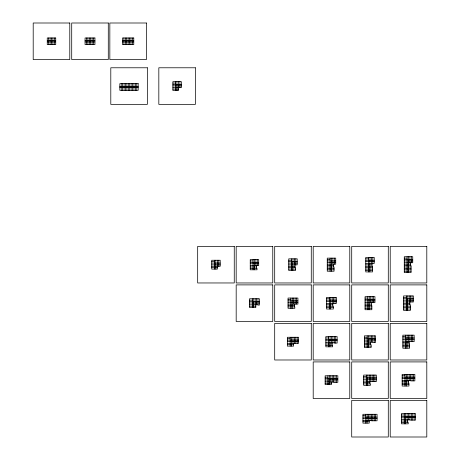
<?xml version="1.0" encoding="UTF-8"?>
<svg xmlns="http://www.w3.org/2000/svg" width="460" height="460" viewBox="0 0 460 460"><rect width="100%" height="100%" fill="white"/><g stroke="black" fill="none" stroke-linecap="round" stroke-linejoin="round"><path stroke-width="0.69" d="M47.254 40.658L55.729 40.658M85.06 40.658L94.938 40.658M122.481 40.658L133.779 40.658M47.254 41.923L55.729 41.923M85.06 41.923L94.938 41.923M122.481 41.923L133.779 41.923M172.885 83.053L175.708 83.053M172.885 84.468L181.355 84.468M172.885 85.876L181.355 85.876M119.83 86.353L138.184 86.353M119.83 87.613L138.184 87.613M172.885 87.676L181.355 87.676L181.355 81.644L172.885 81.644L172.885 90.499L178.532 90.499L178.532 81.644M172.885 89.09L178.532 89.09M404.271 258.129L407.1 258.129M365.763 258.836L368.586 258.836M327.255 259.538L330.079 259.538M404.271 259.538L412.746 259.538M288.748 260.245L291.571 260.245M365.763 260.245L374.239 260.245M250.24 260.952L253.063 260.952M327.255 260.952L335.731 260.952M404.271 260.952L412.746 260.952M211.732 261.326L214.555 261.326M288.748 261.659L297.217 261.659M365.763 261.659L374.239 261.659M250.24 262.361L258.71 262.361M327.255 262.361L335.731 262.361M404.271 262.746L412.746 262.746L412.746 256.714L404.271 256.714L404.271 272.63L411.056 272.63L411.056 265.575L404.271 265.575M211.732 263.068L220.202 263.068M288.748 263.068L297.217 263.068M365.763 263.453L374.239 263.453L374.239 257.422L365.763 257.422L365.763 271.929L372.548 271.929L372.548 266.277L365.763 266.277M250.24 263.775L258.71 263.775M327.255 264.161L335.731 264.161L335.731 258.129L327.255 258.129L327.255 271.222L334.041 271.222L334.041 266.984L327.255 266.984M404.271 264.161L410.544 264.161M211.732 264.868L220.202 264.868M288.748 264.868L297.217 264.868L297.217 258.836L288.748 258.836L288.748 270.514L295.527 270.514L295.527 267.691L288.748 267.691M365.763 264.868L372.031 264.868M250.24 265.575L258.71 265.575L258.71 259.538L250.24 259.538L250.24 269.807L257.019 269.807L257.019 268.398L250.24 268.398M327.255 265.575L333.523 265.575M211.732 266.277L220.202 266.277L220.202 260.245L211.732 260.245L211.732 269.1L217.379 269.1L217.379 260.245M288.748 266.277L295.015 266.277M250.24 266.984L256.507 266.984M404.271 266.984L411.056 266.984M211.732 267.691L217.379 267.691M365.763 267.691L372.548 267.691M327.255 268.398L334.041 268.398M404.271 268.398L411.056 268.398M288.748 269.1L295.527 269.1M365.763 269.1L372.548 269.1M327.255 269.807L334.041 269.807M404.271 269.807L411.056 269.807M365.763 270.514L372.548 270.514M404.271 271.222L411.056 271.222M403.57 297.344L406.393 297.344M365.062 298.046L367.885 298.046M326.548 298.753L329.377 298.753M403.57 298.753L413.454 298.753M288.04 299.46L290.864 299.46M365.062 299.46L374.94 299.46M249.533 300.167L252.356 300.167M326.548 300.167L336.433 300.167M403.57 300.167L413.454 300.167M288.04 300.874L297.925 300.874M365.062 300.874L374.94 300.874M249.533 301.576L259.417 301.576M326.548 301.576L336.433 301.576M403.57 301.961L413.454 301.961L413.454 295.929L403.57 295.929L403.57 310.437L410.349 310.437L410.349 304.784L403.57 304.784M288.04 302.283L297.925 302.283M365.062 302.668L374.94 302.668L374.94 296.637L365.062 296.637L365.062 309.729L371.841 309.729L371.841 305.492L365.062 305.492M249.533 302.99L259.417 302.99M326.548 303.376L336.433 303.376L336.433 297.344L326.548 297.344L326.548 309.022L333.333 309.022L333.333 306.199L326.548 306.199M403.57 303.376L409.837 303.376M288.04 304.083L297.925 304.083L297.925 298.046L288.04 298.046L288.04 308.315L294.825 308.315L294.825 306.906L288.04 306.906M365.062 304.083L371.329 304.083M249.533 304.784L258.002 304.784M326.548 304.784L332.822 304.784M288.04 305.492L294.308 305.492M249.533 306.199L255.8 306.199M403.57 306.199L410.349 306.199M365.062 306.906L371.841 306.906M326.548 307.613L333.333 307.613M403.57 307.613L410.349 307.613M365.062 308.315L371.841 308.315M403.57 309.022L410.349 309.022M402.862 336.559L405.685 336.559M364.354 337.26L367.178 337.26M325.847 337.968L328.67 337.968M402.862 337.968L414.155 337.968M287.333 338.675L290.162 338.675M364.354 338.675L375.647 338.675M406.95 339.233L414.155 339.233M325.847 339.382L337.14 339.382M402.862 339.382L406.95 339.382M368.437 339.934L375.647 339.934M287.333 340.089L298.632 340.089M364.354 340.089L368.437 340.089M329.929 340.641L337.14 340.641M325.847 340.791L329.929 340.791M402.862 341.176L406.95 341.176M406.95 341.412L411.332 341.412M287.333 341.498L298.632 341.498M364.354 341.883L368.437 341.883M368.437 342.119L372.824 342.119M325.847 342.591L329.929 342.591M402.862 342.591L409.13 342.591M329.929 342.827L334.316 342.827M287.333 343.298L298.632 343.298L298.632 337.26L287.333 337.26L287.333 346.121L293.606 346.121L293.606 343.298M364.354 343.298L370.622 343.298M325.847 343.999L332.114 343.999M402.862 343.999L409.641 343.999L409.641 348.237L402.862 348.237L402.862 335.144L414.155 335.144L414.155 341.671L411.332 341.671L411.332 335.144M287.333 344.707L293.606 344.707M364.354 344.707L371.134 344.707L371.134 347.53L364.354 347.53L364.354 335.852L375.647 335.852L375.647 342.378L372.824 342.378L372.824 335.852M325.847 345.414L332.626 345.414L332.626 346.828L325.847 346.828L325.847 336.559L337.14 336.559L337.14 343.079L334.316 343.079L334.316 336.559M402.862 345.414L409.641 345.414M364.354 346.121L371.134 346.121M402.862 346.828L409.641 346.828M402.155 375.774L404.978 375.774M363.647 376.475L366.471 376.475M325.139 377.183L327.963 377.183M402.155 377.183L414.862 377.183M363.647 377.89L376.355 377.89M406.243 378.448L414.862 378.448M325.139 378.597L337.847 378.597M402.155 378.597L406.243 378.597M367.735 379.149L376.355 379.149M363.647 379.299L367.735 379.299M329.222 379.856L337.847 379.856M325.139 380.006L329.222 380.006M402.155 380.391L406.243 380.391M406.243 380.627L410.63 380.627M363.647 381.098L367.735 381.098M367.735 381.334L372.117 381.334M325.139 381.806L329.222 381.806M402.155 381.806L408.422 381.806M329.222 382.041L333.609 382.041M363.647 382.513L369.915 382.513M325.139 383.214L331.407 383.214M402.155 383.214L408.94 383.214L408.94 386.038L402.155 386.038L402.155 374.359L414.862 374.359L414.862 380.886L410.63 380.886L410.63 374.359M363.647 383.922L370.426 383.922L370.426 385.336L363.647 385.336L363.647 375.067L376.355 375.067L376.355 381.593L372.117 381.593L372.117 375.067M402.155 384.629L408.94 384.629M401.448 414.983L404.271 414.983M362.94 415.69L365.763 415.69M401.448 416.398L415.57 416.398M362.94 417.105L377.062 417.105M405.536 417.663L415.57 417.663M401.448 417.812L405.536 417.812M367.028 418.364L377.062 418.364M362.94 418.514L367.028 418.514M401.448 419.606L405.536 419.606M405.536 419.842L409.923 419.842M362.94 420.313L367.028 420.313M367.028 420.549L371.416 420.549M401.448 421.021L407.721 421.021M362.94 421.722L369.207 421.722M401.448 422.429L408.233 422.429L408.233 423.844L401.448 423.844L401.448 413.574L415.57 413.574L415.57 420.101L409.923 420.101L409.923 413.574M414.155 413.574L414.155 420.101M413.454 374.359L413.454 380.886M412.746 335.144L412.746 341.671M412.746 413.574L412.746 420.101M412.039 295.929L412.039 301.961M412.039 374.359L412.039 380.886M411.332 256.714L411.332 262.746M411.332 413.574L411.332 420.101M410.63 295.929L410.63 301.961M410.544 262.746L410.544 265.575M409.923 256.714L409.923 262.746M409.923 335.144L409.923 341.412M409.837 301.961L409.837 304.784M409.216 295.929L409.216 301.961M409.216 374.359L409.216 380.627M409.13 341.412L409.13 343.999M408.509 256.714L408.509 259.538M408.509 335.144L408.509 341.412M408.509 413.574L408.509 419.842M408.422 380.627L408.422 383.214M408.359 259.538L408.359 272.63M407.801 295.929L407.801 298.753M407.801 374.359L407.801 380.627M407.652 298.753L407.652 310.437M407.721 419.842L407.721 422.429M407.1 256.714L407.1 272.63M407.1 335.144L407.1 337.968M407.1 413.574L407.1 419.842M406.95 337.968L406.95 348.237M406.393 295.929L406.393 310.437M406.393 374.359L406.393 377.183M406.243 377.183L406.243 386.038M405.685 335.144L405.685 348.237M405.685 413.574L405.685 416.398M405.536 416.398L405.536 423.844M404.978 374.359L404.978 386.038M404.271 413.574L404.271 423.844M375.647 414.282L375.647 420.802M374.94 375.067L374.94 381.593M374.239 335.852L374.239 342.378M374.239 414.282L374.239 420.802M373.531 296.637L373.531 302.668M373.531 375.067L373.531 381.593M372.824 257.422L372.824 263.453M372.824 414.282L372.824 420.802M372.117 296.637L372.117 302.668M372.031 263.453L372.031 266.277M371.416 257.422L371.416 263.453M371.329 302.668L371.329 305.492M371.416 335.852L371.416 342.119M371.416 414.282L371.416 420.802L377.062 420.802L377.062 414.282L362.94 414.282L362.94 423.137L369.207 423.137L369.207 420.549M370.708 296.637L370.708 302.668M370.708 375.067L370.708 381.334M370.622 342.119L370.622 344.707M370.001 257.422L370.001 260.245M370.001 335.852L370.001 342.119M370.001 414.282L370.001 420.549M369.915 381.334L369.915 383.922M369.851 260.245L369.851 271.929M369.294 296.637L369.294 299.46M369.294 375.067L369.294 381.334M369.144 299.46L369.144 309.729M368.586 257.422L368.586 271.929M368.586 335.852L368.586 338.675M368.586 414.282L368.586 420.549M368.437 338.675L368.437 347.53M367.885 296.637L367.885 309.729M367.885 375.067L367.885 377.89M367.735 377.89L367.735 385.336M367.178 335.852L367.178 347.53M367.178 414.282L367.178 417.105M367.028 417.105L367.028 423.137M366.471 375.067L366.471 385.336M365.763 414.282L365.763 423.137M336.433 375.774L336.433 382.294M335.731 336.559L335.731 343.079M335.024 297.344L335.024 303.376M335.024 375.774L335.024 382.294M334.316 258.129L334.316 264.161M333.609 297.344L333.609 303.376M333.609 375.774L333.609 382.294L337.847 382.294L337.847 375.774L325.139 375.774L325.139 384.629L331.407 384.629L331.407 382.041M333.523 264.161L333.523 266.984M332.902 258.129L332.902 264.161M332.902 336.559L332.902 342.827M332.822 303.376L332.822 306.199M332.2 297.344L332.2 303.376M332.2 375.774L332.2 382.041M332.114 342.827L332.114 345.414M331.493 258.129L331.493 260.952M331.493 336.559L331.493 342.827M331.344 260.952L331.344 271.222M330.786 297.344L330.786 300.167M330.786 375.774L330.786 382.041M330.636 300.167L330.636 309.022M330.079 258.129L330.079 271.222M330.079 336.559L330.079 339.382M329.929 339.382L329.929 346.828M329.377 297.344L329.377 309.022M329.377 375.774L329.377 378.597M329.222 378.597L329.222 384.629M328.67 336.559L328.67 346.828M327.963 375.774L327.963 384.629M297.217 337.26L297.217 343.298M296.516 298.046L296.516 304.083M295.809 258.836L295.809 264.868M295.809 337.26L295.809 343.298M295.101 298.046L295.101 304.083M295.015 264.868L295.015 267.691M294.394 258.836L294.394 264.868M294.394 337.26L294.394 343.298M294.308 304.083L294.308 306.906M293.693 298.046L293.693 304.083M292.986 258.836L292.986 261.659M292.986 337.26L292.986 343.298M292.836 261.659L292.836 270.514M292.278 298.046L292.278 300.874M292.129 300.874L292.129 308.315M291.571 258.836L291.571 270.514M291.421 337.26L291.421 346.121M290.864 298.046L290.864 308.315M290.162 337.26L290.162 346.121M258.002 298.753L258.002 305.089L259.417 305.089L259.417 298.753L249.533 298.753L249.533 307.613L255.8 307.613L255.8 304.784M257.301 259.538L257.301 265.575M256.594 298.753L256.594 304.784M256.507 265.575L256.507 268.398M255.886 259.538L255.886 265.575M255.179 298.753L255.179 304.784M254.328 259.538L254.328 269.807M253.77 298.753L253.77 301.576M253.621 301.576L253.621 307.613M253.063 259.538L253.063 269.807M252.356 298.753L252.356 307.613M218.793 260.245L218.793 266.277M215.815 260.245L215.815 269.1M214.555 260.245L214.555 269.1M179.94 81.644L179.94 87.676M176.968 81.644L176.968 90.499M175.708 81.644L175.708 90.499M136.775 83.657L136.775 90.309M135.361 83.657L135.361 90.309M133.952 83.657L133.952 90.309M132.537 83.657L132.537 90.309M132.365 37.967L132.365 44.62M131.123 83.657L131.123 90.309M130.956 37.967L130.956 44.62M129.714 83.657L129.714 90.309M129.542 37.967L129.542 44.62M128.3 83.657L128.3 90.309M128.127 37.967L128.127 44.62M126.891 83.657L126.891 90.309M126.718 37.967L126.718 44.62M125.476 83.657L125.476 90.309M125.304 37.967L125.304 44.62M124.068 83.657L124.068 90.309M123.895 37.967L123.895 44.62M122.653 83.657L122.653 90.309M121.245 83.657L121.245 90.309M93.529 37.967L93.529 44.62M92.115 37.967L92.115 44.62M90.706 37.967L90.706 44.62M89.292 37.967L89.292 44.62M87.883 37.967L87.883 44.62M86.468 37.967L86.468 44.62M54.314 37.967L54.314 44.62M52.9 37.967L52.9 44.62M51.491 37.967L51.491 44.62M50.077 37.967L50.077 44.62M48.668 37.967L48.668 44.62M69.782 23L33.2 23L33.2 59.581L69.782 59.581L69.782 23M108.29 23L71.708 23L71.708 59.581L108.29 59.581L108.29 23M146.424 23L109.837 23L109.837 59.581L146.424 59.581L146.424 23M55.729 37.967L47.254 37.967L47.254 44.62L55.729 44.62L55.729 37.967M94.938 37.967L85.06 37.967L85.06 44.62L94.938 44.62L94.938 37.967M133.779 37.967L122.481 37.967L122.481 44.62L133.779 44.62L133.779 37.967M147.378 67.781L110.797 67.781L110.797 104.362L147.378 104.362L147.378 67.781M195.408 67.781L158.827 67.781L158.827 104.362L195.408 104.362L195.408 67.781M138.184 83.657L119.83 83.657L119.83 90.309L138.184 90.309L138.184 83.657M234.261 246.382L197.673 246.382L197.673 282.963L234.261 282.963L234.261 246.382M272.768 246.382L236.181 246.382L236.181 282.963L272.768 282.963L272.768 246.382M311.276 246.382L274.695 246.382L274.695 282.963L311.276 282.963L311.276 246.382M349.784 246.382L313.202 246.382L313.202 282.963L349.784 282.963L349.784 246.382M388.292 246.382L351.71 246.382L351.71 282.963L388.292 282.963L388.292 246.382M426.799 246.382L390.218 246.382L390.218 282.963L426.799 282.963L426.799 246.382M272.768 284.889L236.181 284.889L236.181 321.477L272.768 321.477L272.768 284.889M311.276 284.889L274.695 284.889L274.695 321.477L311.276 321.477L311.276 284.889M349.784 284.889L313.202 284.889L313.202 321.477L349.784 321.477L349.784 284.889M388.292 284.889L351.71 284.889L351.71 321.477L388.292 321.477L388.292 284.889M426.799 284.889L390.218 284.889L390.218 321.477L426.799 321.477L426.799 284.889M311.276 323.397L274.695 323.397L274.695 359.984L311.276 359.984L311.276 323.397M349.784 323.397L313.202 323.397L313.202 359.984L349.784 359.984L349.784 323.397M388.292 323.397L351.71 323.397L351.71 359.984L388.292 359.984L388.292 323.397M426.799 323.397L390.218 323.397L390.218 359.984L426.799 359.984L426.799 323.397M349.784 361.911L313.202 361.911L313.202 398.492L349.784 398.492L349.784 361.911M388.292 361.911L351.71 361.911L351.71 398.492L388.292 398.492L388.292 361.911M426.799 361.911L390.218 361.911L390.218 398.492L426.799 398.492L426.799 361.911M388.292 400.418L351.71 400.418L351.71 437L388.292 437L388.292 400.418M426.799 400.418L390.218 400.418L390.218 437L426.799 437L426.799 400.418"/></g></svg>
